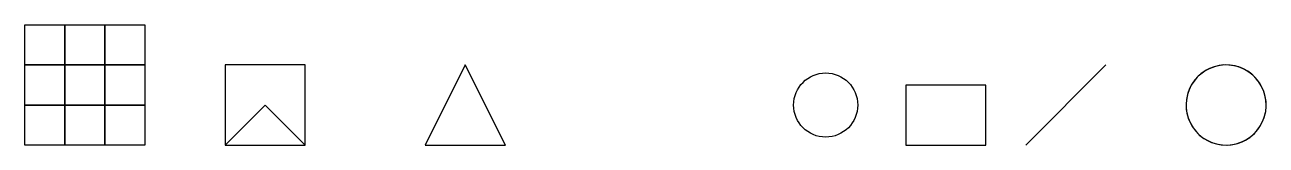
# Model space of a CAD drawing. Header units: millimetres. Extents: x 0 to 310, y 0 to 30.
import ezdxf

# ---------------------------------------------------------------- set-up
doc = ezdxf.new("R2010")
doc.units = ezdxf.units.MM

msp = doc.modelspace()

# ---------------------------------------------------------------- linework, layer by layer
at = {"color": 6}
msp.add_line((250, 0), (270, 20), dxfattribs=at)
at = {"color": 3}
msp.add_lwpolyline([(220, 0), (240, 0), (240, 15), (220, 15)], close=True, dxfattribs=at)
at = {"color": 1}
msp.add_polyline3d([(310, 10, 0), (309.92, 11.25, 0.6), (309.69, 12.47, 1.2), (309.31, 13.66, 1.8), (308.78, 14.79, 2.4), (308.11, 15.85, 3), (307.32, 16.82, 3.6), (306.41, 17.68, 4.2), (305.4, 18.41, 4.8), (304.31, 19.02, 5.4), (303.15, 19.49, 6), (301.95, 19.81, 6.6), (300.71, 19.97, 7.2), (299.46, 19.99, 7.8), (298.22, 19.84, 8.4), (297, 19.54, 9), (295.84, 19.09, 9.6), (294.74, 18.5, 10.2), (293.72, 17.78, 10.8), (292.8, 16.94, 11.4), (291.99, 15.98, 12), (291.3, 14.94, 12.6), (290.76, 13.82, 13.2), (290.35, 12.63, 13.8), (290.1, 11.41, 14.4), (290, 10.17, 15), (290.06, 8.92, 15.6), (290.27, 7.69, 16.2), (290.64, 6.49, 16.8), (291.15, 5.35, 17.4), (291.79, 4.28, 18), (292.57, 3.31, 18.6), (293.46, 2.43, 19.2), (294.46, 1.68, 19.8), (295.54, 1.05, 20.4), (296.69, 0.56, 21), (297.89, 0.22, 21.6), (299.13, 0.04, 22.2), (300.38, 0.01, 22.8), (301.62, 0.13, 23.4), (302.84, 0.41, 24), (304.01, 0.84, 24.6), (305.12, 1.41, 25.2), (306.15, 2.12, 25.8), (307.09, 2.94, 26.4), (307.91, 3.88, 27), (308.61, 4.92, 27.6), (309.18, 6.03, 28.2), (309.6, 7.21, 28.8), (309.88, 8.42, 29.4), (309.99, 9.67, 30), (309.96, 10.92, 30.6), (309.77, 12.15, 31.2), (309.42, 13.35, 31.8), (308.93, 14.5, 32.4), (308.3, 15.58, 33), (307.54, 16.57, 33.6), (306.66, 17.46, 34.2), (305.68, 18.23, 34.8), (304.61, 18.87, 35.4), (303.47, 19.38, 36), (302.27, 19.74, 36.6), (301.04, 19.95, 37.2), (299.79, 20, 37.8), (298.54, 19.89, 38.4), (297.32, 19.63, 39), (296.14, 19.23, 39.6), (295.02, 18.67, 40.2), (293.98, 17.98, 40.8), (293.03, 17.17, 41.4), (292.19, 16.25, 42), (291.47, 15.22, 42.6), (290.89, 14.12, 43.2), (290.45, 12.95, 43.8), (290.15, 11.74, 44.4), (290.01, 10.5, 45), (290.03, 9.25, 45.6), (290.2, 8.01, 46.2), (290.52, 6.8, 46.8), (291, 5.65, 47.4), (291.61, 4.56, 48), (292.35, 3.56, 48.6), (293.22, 2.65, 49.2), (294.18, 1.86, 49.8), (295.24, 1.2, 50.4), (296.38, 0.68, 51), (297.57, 0.3, 51.6), (298.8, 0.07, 52.2), (300.04, 0, 52.8), (301.29, 0.08, 53.4), (302.52, 0.32, 54), (303.7, 0.71, 54.6), (304.83, 1.25, 55.2), (305.89, 1.92, 55.8), (306.85, 2.71, 56.4), (307.7, 3.62, 57), (308.44, 4.63, 57.6), (309.04, 5.73, 58.2), (309.5, 6.89, 58.8), (309.82, 8.1, 59.4)], dxfattribs=at)
at = {"color": 2}
msp.add_circle((200, 10), 8, dxfattribs=at)
msp.add_3dface([(100, 0), (120, 0), (110, 20, 5)])

# ---------------------------------------------------------------- meshes
mesh = msp.add_polyface()
corners = [(50, 0), (70, 0), (70, 20), (50, 20), (60, 10, 15)]
mesh.append_faces([[corners[k] for k in face] for face in [(0, 1, 2, 3), (0, 1, 4)]])
mesh = msp.add_polymesh((4, 4))
for k, corner in enumerate([(0, 0), (0, 10, 2.52), (0, 20, 2.73), (0, 30, 0.42), (10, 0, 2.52), (10, 10, 2.73), (10, 20, 0.42), (10, 30, -2.27), (20, 0, 2.73), (20, 10, 0.42), (20, 20, -2.27), (20, 30, -2.88), (30, 0, 0.42), (30, 10, -2.27), (30, 20, -2.88), (30, 30, -0.84)]):
    mesh.set_mesh_vertex(divmod(k, 4), corner)

doc.saveas('drawing.dxf')
